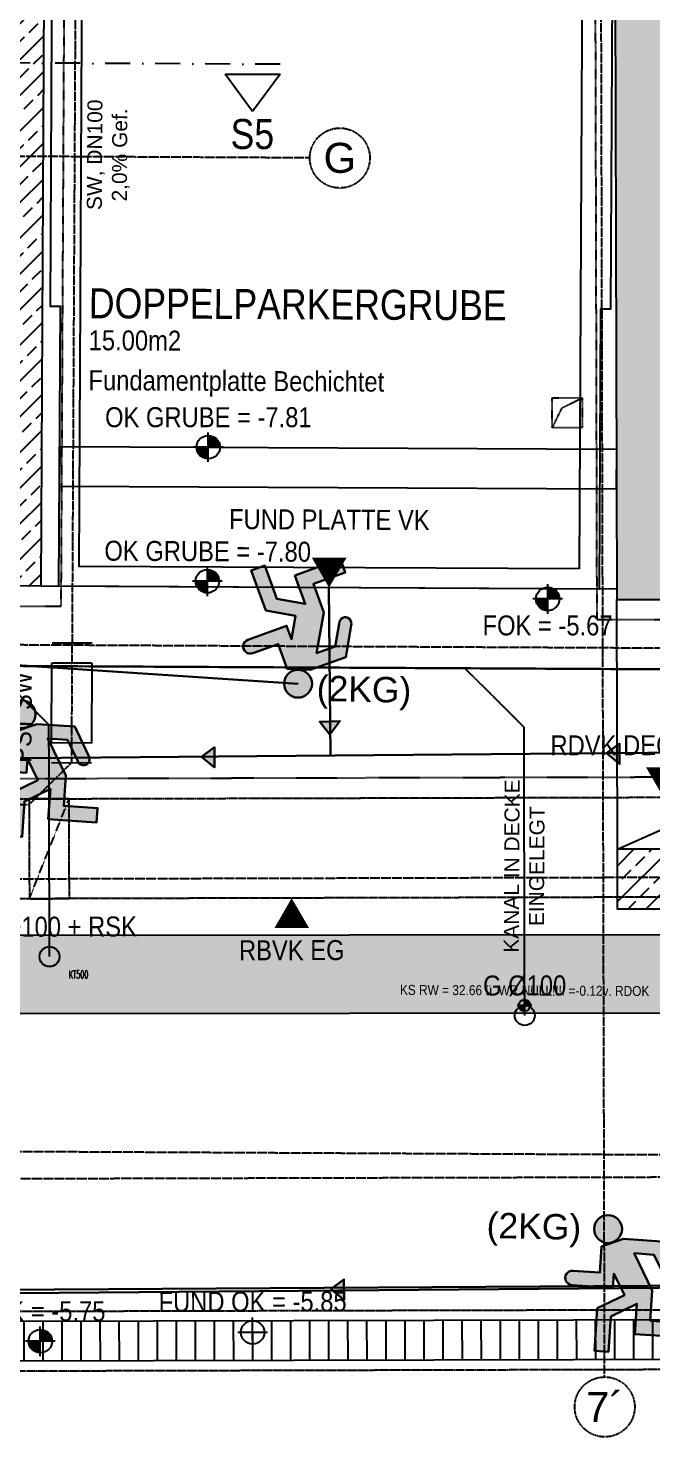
# Model space of a CAD drawing. Header units: millimetres. Extents: x -22184 to 119634, y -59962 to 51543.
# Drawn here: x 7557 to 10674, y -1063 to 6009 of the extents above; entities that cross this region are included whole.
import ezdxf
from ezdxf.enums import TextEntityAlignment as Align

# ---------------------------------------------------------------- set-up
doc = ezdxf.new("R2010")
doc.units = ezdxf.units.MM
for name, pattern in [('DASHDOT', [1, 0.5, -0.25, 0, -0.25]), ('HIDDEN', [0.375, 0.25, -0.125]), ('HIDDEN2', [0.1875, 0.125, -0.0625]), ('STRICHPUNKT', [1, 0.5, -0.25, 0, -0.25]), ('STRICHPUNKTX2', [2, 1, -0.5, 0, -0.5])]:
    doc.linetypes.add(name, pattern=pattern)
for name, color, linetype in [('00-TXT---------M0', 8, 'Continuous'), ('01-SCH-G00-Lkg-M0', 8, 'STRICHPUNKTX2'), ('01-SYM-G00-Lkg-M0', 8, 'Continuous'), ('01-TXT---------M0', 1, 'Continuous'), ('01-TXT---------PP', 1, 'Continuous'), ('01-TXT-G00-LKG-M0', 1, 'Continuous'), ('02-ANS-G00-LKG-M0', 8, 'Continuous'), ('02-ANS-G00-Lkg-Rigol', 8, 'Continuous'), ('02-AXO-G00-Lkg-M0', 8, 'STRICHPUNKT'), ('02-DIM-G00-LKG-ROHBAU', 8, 'Continuous'), ('02-FIL-G00-Lkg-STB', 8, 'Continuous'), ('02-HID-G00-LKG-M0', 8, 'HIDDEN2'), ('02-PKW-G00-LKG-M0', 8, 'Continuous'), ('02-TWA-G00-LKG-M0', 4, 'Continuous'), ('03-HID-G00-LKG-M0', 8, 'HIDDEN2'), ('03-SYM-G00-Lkg-M0', 8, 'Continuous'), ('07-ANS-G00-Lkg-M0', 8, 'Continuous'), ('07-RWK-G00-LKG-M0', 150, 'HIDDEN'), ('07-RWK-G00-LKG-TXT', 150, 'Continuous'), ('07-SWK-G00-Lkg-M0', 34, 'STRICHPUNKT'), ('07-SWK-G00-Lkg-TXT', 34, 'Continuous'), ('07-SYM-G00-LKG-M0', 8, 'Continuous'), ('07-TXT---------M0', 8, 'Continuous')]:
    doc.layers.add(name, color=color, linetype=linetype)
doc.layers.add('07_SYM-G00-LKG-HLP', color=6, linetype='Continuous', plot=False)
doc.layers.add('E_KABELTASSE', color=150, linetype='Continuous', true_color=0x007af5)
doc.styles.add('ARIAL', font='arial.ttf', dxfattribs={"width": 0.85})
doc.styles.add('ET_LEGENDE - Wohnung$0$ROMANS', font='romans.shx', dxfattribs={"width": 0.6})
doc.styles.get("Standard").update_dxf_attribs({"font": 'arial.ttf'})
doc.dimstyles.new('pp chromy&schneider', dxfattribs={"dimscale": 0.005, "dimtxt": 25, "dimasz": 10, "dimexe": 0, "dimexo": 0, "dimgap": 5, "dimtad": 1, "dimdec": 1, "dimlfac": 100, "dimrnd": 0.1, "dimzin": 9, "dimdsep": 46, "dimtxsty": 'ARIAL', "dimblk": 'c&s kote', "dimcen": 0, "dimse1": 1, "dimse2": 1, "dimclrd": 8, "dimclrt": 8, "dimadec": 0, "dimazin": 0, "dimtfac": 0.75, "dimtdec": 1, "dimtix": 1, "dimtmove": 2, "dimatfit": 0, "dimldrblk": 'NONE', "dimfxl": 1, "dimtolj": 1, "dimlwd": -1, "dimarcsym": 0})
pattern_1 = [(44.70755, (-35675.08, -41544.72), (-89.34302, 90.25976), []), (44.70755, (-35585.27, -41545.18), (-89.34302, 90.25976), [63.5, -31.75])]

# ---------------------------------------------------------------- blocks, each defined once
blk = doc.blocks.new('*U116')
h = blk.add_hatch()
h.set_pattern_fill('DASH', color=256, scale=15, style=0)
h.set_pattern_definition([(0, (17783.196, 0), (47.625, 47.625), [47.625, -47.625])])
h.paths.add_polyline_path([(18783.2, 250), (0, 250), (0, -250), (18783.2, -250)])
blk.add_lwpolyline([(18783.2, 250), (0, 250), (0, -250), (18783.2, -250)], close=True)
at = {"insert": (5250, 0), "char_height": 50, "width": 570.095, "attachment_point": 4, "style": 'ET_LEGENDE - Wohnung$0$ROMANS'}
blk.add_mtext('KT500', dxfattribs=at)
at = {"style": 'ET_LEGENDE - Wohnung$0$ROMANS', "width": 0.6, "flags": 1}
for tag, p in [('RAUMBUCHNUMMER', (500, -550)), ('ANLAGE', (500, -700))]:
    blk.add_attdef(tag, text='', height=100, dxfattribs=at).set_placement(p, align=Align.MIDDLE)
for tag, p in [('TEILANLAGE_NR', (500, -850)), ('KOMPONENTE', (500, -1000)), ('KOMPONENTE_NR', (500, -1150)), ('BEZEICHNUNG', (500, -1300)), ('TYP', (500, -1450)), ('HERSTELLER', (500, -1600)), ('MODEL', (500, -1750)), ('LEISTUNG_MAX', (500, -1900)), ('SPEZIFISCH_1', (500, -2050)), ('SPEZIFISCH_2', (500, -2200)), ('SPEZIFISCH_3', (500, -2350)), ('SPEZIFISCH_4', (500, -2500)), ('SPEZIFISCH_5', (500, -2650)), ('GEWERKE_CODE', (500, -2800)), ('LV_POS', (500, -2950)), ('ZAEHLER', (500, -3100)), ('PLATZHALTER_1', (500, -3250)), ('PLATZHALTER_2', (500, -3400)), ('PLATZHALTER_3', (500, -3550)), ('JOBLISTE_VDMA', (500, -3700)), ('ET_SPEZIFISCH_1', (500, -3850)), ('ET_SPEZIFISCH_2', (500, -4000)), ('ET_SPEZIFISCH_3', (500, -4150)), ('ET_SPEZIFISCH_4', (500, -4300)), ('ET_SPEZIFISCH_5', (500, -4450)), ('ET_SPEZIFISCH_6', (500, -4600)), ('ET_SPEZIFISCH_7', (500, -4750))]:
    blk.add_attdef(tag, text='', height=100, dxfattribs=at).set_placement(p, align=Align.MIDDLE_CENTER)
blk = doc.blocks.new('01-SQM')
at = {"layer": '01-TXT---------M0', "color": 1, "style": 'ARIAL', "width": 0.85}
blk.add_attdef('ROOM', (0, 0), '', height=0.15, dxfattribs=at)
blk.add_attdef('AREA', text='', height=0.1, dxfattribs=at).set_placement((0, -0.06), align=Align.TOP_LEFT)
at = {"layer": '01-TXT---------PP', "color": 1, "style": 'ARIAL', "width": 0.85}
blk.add_attdef('NR', text='', height=0.15, dxfattribs=at).set_placement((-0.1173, 0), align=Align.RIGHT)
blk.add_attdef('FLOOR', text='', height=0.1, dxfattribs=at).set_placement((0, -0.26), align=Align.TOP_LEFT)
blk = doc.blocks.new('schnittführung')
at = {"color": 4, "linetype": 'DASHDOT', "ltscale": 0.25}
blk.add_line((0.2375, -0.1378), (0.2375, 1.6622), dxfattribs=at)
blk.add_line((0.2375, -0.1378), (0.2375, 1.6622), dxfattribs=at)
blk.add_line((0.2375, -0.1378), (0.2375, 1.6622), dxfattribs=at)
at = {"color": 4}
blk.add_lwpolyline([(0.1875, 0.1378), (0.1875, -0.1378), (0, 0)], close=True, dxfattribs=at)
at = {"layer": '07-TXT---------M0', "color": 9, "style": 'ARIAL', "text_generation_flag": 6, "width": 0.85}
blk.add_attdef('SCHNITT', text='', height=0.15, rotation=270, dxfattribs=at).set_placement((-0.0373, 0), align=Align.CENTER)
blk = doc.blocks.new('03-rar')
blk.add_circle((0, 0), 0.05)
at = {"layer": '01-TXT---------M0', "color": 8, "style": 'ARIAL', "width": 0.85}
blk.add_attdef('RR', text='', height=0.1, dxfattribs=at).set_placement((0, 0.1), align=Align.CENTER)
blk = doc.blocks.new('01-HK1')
for p, q in [((-0.0005, -0.0742), (-0.0005, 0.0742)), ((0.0737, 0), (-0.0747, 0))]:
    blk.add_line(p, q)
blk.add_circle((-0.0005, 0), 0.0586)
for points in [[(-0.0005, 0.0586), (0.0409, 0.0414), (-0.0005, 0)], [(-0.0005, 0), (0.0581, 0), (0.0409, 0.0414)], [(-0.0591, 0), (-0.0419, -0.0414), (-0.0005, 0)], [(-0.0419, -0.0414), (-0.0005, -0.0586), (-0.0005, 0)]]:
    blk.add_solid(points)
at = {"layer": '01-TXT---------M0', "color": 8, "style": 'ARIAL', "width": 0.85}
blk.add_attdef('HEIGHT', text='', height=0.1, dxfattribs=at).set_placement((0, 0.2), align=Align.TOP_CENTER)
blk = doc.blocks.new('03-PST')
for p, q in [((0, -0.1), (0, 0.1)), ((0.1, -0.1), (0.1, 0.1)), ((0.1, 0.1), (0.5, 0.1)), ((0.5, -0.1), (0.5, 0.1)), ((0.6, -0.1), (0.6, 0.1)), ((0.5, -0.1), (0.1, -0.1))]:
    blk.add_line(p, q)
at = {"layer": '01-TXT---------M0', "color": 8, "style": 'ARIAL', "width": 0.85}
blk.add_attdef('KS', text='', height=0.1, dxfattribs=at).set_placement((0, 0.3), align=Align.TOP_LEFT)
blk = doc.blocks.new('01-hk4')
blk.add_lwpolyline([(0, 0, 0, 0.270625, 0), (0, 0.234375, 0.270625, 0.270625, 0)], format="xyseb")
at = {"layer": '00-TXT---------M0', "color": 8, "style": 'ARIAL', "width": 0.85}
blk.add_attdef('HEIGHT', text='', height=0.1, dxfattribs=at).set_placement((0, 0.35), align=Align.CENTER)
blk = doc.blocks.new('07_Doppelparker_1_250x500')
blk.add_lwpolyline([(5.2, -1.35), (4.9, -1.35), (4.9, -1.4), (1.4, -1.4), (1.4, -1.35), (0, -1.35), (0, 1.35), (1.4, 1.35), (1.4, 1.4), (4.9, 1.4), (4.9, 1.35), (5.2, 1.35), (5.2, -1.35)])
blk.add_lwpolyline([(0.1, -1.25), (0.1, 1.25), (5.1, 1.25), (5.1, -1.25)], close=True)
blk = doc.blocks.new('01-HK2')
for p, q in [((0, -0.098), (0, 0.098)), ((0.098, 0), (-0.098, 0))]:
    blk.add_line(p, q)
blk.add_circle((0, 0), 0.0773)
at = {"layer": '01-TXT---------M0', "color": 8, "style": 'ARIAL', "width": 0.85}
blk.add_attdef('HEIGHT', text='', height=0.1, rotation=360, dxfattribs=at).set_placement((0, 0.132), align=Align.BOTTOM_CENTER)
blk = doc.blocks.new('c&s kote')
at = {"color": 8}
for p, q in [((0, -2), (0, 2)), ((0, 2), (0, -2)), ((-2, 0), (2, 0)), ((2, 0), (-2, 0))]:
    blk.add_line(p, q, dxfattribs=at)
blk.add_circle((0, 0), 0.5, dxfattribs=at)
blk = doc.blocks.new('*D364')
at = {"layer": '02-DIM-G00-LKG-ROHBAU', "color": 8, "transparency": 16777216}
blk.add_arc((7649.3, 8467.2), 357.8, 269.71556, 359.69954, dxfattribs=at)
at = {"layer": 'Defpoints', "color": 0, "transparency": 16777216}
for p in [(7649.3, 8467.2), (7649.3, 8467.2), (10486, 8452.7), (7826.6, 8156.5), (7622.5, 3217.3)]:
    blk.add_point(p, dxfattribs=at)
at = {"layer": '02-DIM-G00-LKG-ROHBAU', "color": 8, "transparency": 16777216, "xscale": 0.05, "yscale": 0.05, "zscale": 0.05}
for p, rotation in [((8007, 8465.4), 89.7035461936758), ((7647.4, 8109.4), 179.7115546941695)]:
    blk.add_blockref('c&s kote', p, dxfattribs=dict(at, rotation=rotation))
at = {"layer": '02-DIM-G00-LKG-ROHBAU', "color": 8, "transparency": 16777216, "insert": (7900.9, 8213), "char_height": 0.125, "attachment_point": 5, "rotation": 44.70755, "style": 'ARIAL'}
blk.add_mtext('\\A1;90.0°', dxfattribs=at)
blk = doc.blocks.new('_None')
blk = doc.blocks.new('Fluchtwegpfeil')
at = {"lineweight": 30}
h = blk.add_hatch(color=100, dxfattribs=at)
h.dxf.hatch_style = 1
h.paths.add_polyline_path([(178497.6, 33031), (178497.6, 32977.4), (178562.6, 32977.4), (178563.3, 32977.9)])
h.paths.add_polyline_path([(178562.6, 32977.4), (178497.6, 32977.4), (178497.6, 32929.8)])
at = {"color": 100, "lineweight": 30}
blk.add_lwpolyline([(178563.3, 32977.9), (178497.6, 33031), (178497.6, 32929.8), (178563.3, 32977.9)], dxfattribs=at)
blk = doc.blocks.new('9809550')
at = {"color": 18, "lineweight": 30, "true_color": 0x000000}
for points in [[(423921.7, 99168.8), (423956.8, 99168.8), (423956.8, 99202.9), (423984.5, 99214.5), (424033.7, 99214.5), (424053.8, 99178.3)], [(424040.2, 99170.9), (424025.2, 99196.7), (423999.7, 99196.8), (424026.2, 99150.3), (424026.2, 99110.9), (424070.2, 99110.9), (424070.2, 99092.3), (424007.5, 99092.3), (424007.5, 99131.7), (423975, 99113.1), (423975, 99067), (423956.5, 99067), (423956.5, 99122.4), (423990.5, 99141.9), (423975.1, 99168.8), (423975.1, 99150.2), (423921.7, 99150.3)]]:
    blk.add_lwpolyline(points, dxfattribs=at)
blk.add_circle((423963.6, 99225.9), 18.1, dxfattribs=at)
for centre, radius, start, end in [((423921.7, 99159.5), 9.27, 89.9849, 270.0151), ((424047.8, 99173.1), 7.96, 195.7299, 41.4005)]:
    blk.add_arc(centre, radius, start, end, dxfattribs=at)
blk = doc.blocks.new('750298750')
h = blk.add_hatch(color=3)
h.paths.add_polyline_path([(426943.6, 99576.9), (426968.1, 99576.8), (426982.5, 99552, 1.25347), (426995.6, 99559.2), (426976.3, 99594), (426929, 99594), (426902.3, 99582.8), (426902.3, 99550), (426868.6, 99550, 1), (426868.6, 99532.2), (426919.9, 99532.1), (426919.9, 99550), (426934.8, 99524.1), (426902.1, 99505.4), (426902.1, 99452.1), (426919.8, 99452.1), (426919.8, 99496.4), (426951.1, 99514.3), (426951.1, 99476.4), (427011.4, 99476.4), (427011.4, 99494.3), (426969.1, 99494.3), (426969.1, 99532.2)])
h.paths.add_polyline_path([(426891.5, 99604.9, 1), (426926.3, 99604.9, 1)])
at = {"xscale": 0.9619413167778113, "yscale": 0.9619413167778113, "zscale": 0.9619413167778113}
blk.add_blockref('9809550', (19080.8, 4155.4), dxfattribs=at)

msp = doc.modelspace()

# ---------------------------------------------------------------- hatches: boundary and pattern name
at = {"layer": '02-ANS-G00-Lkg-Rigol'}
h = msp.add_hatch(dxfattribs=at)
h.set_pattern_fill('ANSI31', color=256, scale=30, angle=152.04654196, style=0)
h.set_pattern_definition([(90.1423, (9899.91, 6559.28), (-95.2497, -0.2366), [])])
h.paths.add_polyline_path([(13083.0873, -446.7751), (13083.5841, -646.7745), (6083.6081, -664.1602), (6083.1114, -464.1608)])
at = {"layer": '02-FIL-G00-Lkg-STB'}
h = msp.add_hatch(dxfattribs=at)
h.set_pattern_fill('ANSI33', color=256, scale=20, angle=107.04654196, style=0)
h.set_pattern_definition(pattern_1)
h.paths.add_polyline_path([(10727.7567, 11761.3483), (10477.7532, 11760.7274), (10485.3503, 8702.729), (7650.5353, 8717.1986), (7649.2593, 8467.2018), (10485.9714, 8452.7225), (10499.1434, 3150.7158), (16179.1245, 3164.8231), (16178.5035, 3414.8605), (10748.5196, 3401.3741)])
h = msp.add_hatch(dxfattribs=at)
h.set_pattern_fill('ANSI33', color=256, scale=20, angle=107.04654196, style=0)
h.set_pattern_definition(pattern_1)
h.paths.add_polyline_path([(2478.7695, 10343.6175), (2477.4935, 10093.6207), (7407.4293, 10068.457), (7393.6479, 7368.4922), (7392.6271, 7168.4948), (7373.7416, 3468.543), (5648.0183, 3477.3516), (5656.9506, 5227.3288), (6132.6902, 5224.9005), (6133.9663, 5474.8972), (5453.8743, 5478.3686), (5456.7837, 6048.3612), (5206.787, 6049.6372), (5203.8776, 5479.6446), (5123.8786, 5480.053), (5122.6026, 5230.0562), (5406.9538, 5228.6048), (5398.0215, 3478.6276), (5318.0226, 3479.0359), (5316.7465, 3229.0392), (7622.4623, 3217.2702), (7649.2593, 8467.2018), (7650.5353, 8717.1986), (7658.7021, 10317.1777)])
h = msp.add_hatch(dxfattribs=at)
h.set_pattern_fill('ANSI33', color=256, scale=20, angle=107.04654196, style=0)
h.set_pattern_definition([(45, (-38841.88, -63870.26), (-89.80256, 89.80256), []), (45, (-38752.08, -63870.26), (-89.80256, 89.80256), [63.5, -31.75])])
h.paths.add_polyline_path([(16152.2289, 1914.8763), (10502.2507, 1900.9405), (10502.9961, 1600.8313), (16152.9741, 1614.8291)])

# ---------------------------------------------------------------- linework, layer by layer
at = {"color": 3, "lineweight": 30}
msp.add_lwpolyline([(9060.7384, 3209.9289), (9067.9978, 2369.658)], dxfattribs=at)
at = {"color": 4, "lineweight": 30}
msp.add_lwpolyline([(8906.0463, 2729.6058), (4842.8637, 2998.1832)], dxfattribs=at)
at = {"color": 102, "lineweight": 30, "true_color": 0x21de37}
for points in [[(19242.9218, 2457.5619), (4793.3812, 2332.7284), (4798.7816, 2953.1207)], [(19554.3114, 2211.1384), (19500.7799, -220.5644), (4911.4885, -341.7417)]]:
    msp.add_lwpolyline(points, dxfattribs=at)
at = {"color": 2, "lineweight": 30}
for points in [[(10502.9961, 1600.8195), (16182.974, 1614.9036), (13342.9851, 1607.8674), (13358.7524, -2928.4428)], [(13349.5284, -266.1127), (4989.9869, -317.9707)]]:
    msp.add_lwpolyline(points, dxfattribs=at)
at = {"layer": '02-ANS-G00-LKG-M0'}
msp.add_lwpolyline([(10499.0145, 3202.5899), (7622.4623, 3217.2702)], dxfattribs=at)
at = {"layer": '02-ANS-G00-Lkg-Rigol'}
msp.add_lwpolyline([(13083.0873, -446.7751), (13083.5841, -646.7745), (6083.6081, -664.1602), (6083.1114, -464.1608)], close=True, dxfattribs=at)
at = {"layer": '02-AXO-G00-Lkg-M0'}
for points in [[(10438.8037, -739.4079), (10396.0844, 16460.5391)], [(8964.9184, 5360.446), (-13134.7937, 5473.2487)], [(4891.5708, 1746.8222), (31411.764, 1812.6901), (31411.764, 1812.6901)], [(20053.7112, 323.781), (-13160.2126, 493.3135)], [(4895.2963, 246.8269), (31415.4895, 312.6947), (31415.4895, 312.6947)]]:
    msp.add_lwpolyline(points, dxfattribs=at)
for centre in [(9114.9164, 5359.6804), (10439.1762, -889.4074)]:
    msp.add_circle(centre, 150, dxfattribs=at)
at = {"layer": '02-DIM-G00-LKG-ROHBAU'}
msp.add_lwpolyline([(7714.329, 3916.8123), (10497.2754, 3902.6079), (10496.2546, 3702.6105), (7713.3081, 3716.8149)], close=True, dxfattribs=at)
at = {"layer": '02-HID-G00-LKG-M0', "color": 4}
msp.add_line((28834.4791, 1706.2473), (3534.2758, 1643.5669), dxfattribs=at)
at = {"layer": '02-HID-G00-LKG-M0', "ltscale": 0.5}
msp.add_lwpolyline([(28091.7352, 6154.4577), (28098.2174, 3544.4656), (22698.246, 3531.0541), (22699.3637, 3081.0453), (28250.5093, 3094.8047), (28246.2989, 2394.8194), (22701.1156, 2381.0469), (22701.3391, 2291.0577), (3636.4515, 2243.7065), (3636.7375, 3137.6131), (7721.9506, 3116.7611), (7748.7476, 8366.6927), (10386.2182, 8353.2304), (10399.3921, 3050.4677), (16279.3726, 3065.0718), (16278.2548, 3515.1086), (10848.2716, 3501.6222), (10828.0048, 11661.597), (28077.9512, 11704.4405), (28090.6176, 6604.4557), (27740.6194, 6603.5864), (27741.737, 6153.5884), (28091.7352, 6154.4577)], dxfattribs=at)
at = {"layer": '02-HID-G00-LKG-M0'}
for points in [[(3538.0761, 2388.1069), (3536.4194, 2143.4577), (22801.5872, 2191.3063)], [(13053.7083, -696.8488), (6003.7326, -714.3587), (6002.9875, -414.3596), (13052.9632, -396.8498)]]:
    msp.add_lwpolyline(points, dxfattribs=at)
at = {"layer": '02-HID-G00-LKG-M0', "color": 4}
msp.add_lwpolyline([(7761.6092, 2153.9518), (7561.6098, 2153.455), (7562.8514, 1653.5708), (7762.8508, 1654.0675), (7761.6092, 2153.9518)], close=True, dxfattribs=at)
msp.add_lwpolyline([(7562.8514, 1653.5708), (7761.6092, 2153.9518)], dxfattribs=at)
at = {"layer": '02-PKW-G00-LKG-M0'}
msp.add_lwpolyline([(10499.1434, 3150.7159), (13324.134, 3157.7322), (13327.2382, 1907.9085), (10502.2474, 1900.9407)], close=True, dxfattribs=at)
msp.add_lwpolyline([(10502.2474, 1900.9407), (13324.134, 3157.732)], dxfattribs=at)
at = {"layer": '02-TWA-G00-LKG-M0'}
for p, q in [((7622.4623, 3217.2702), (7649.2593, 8467.2018)), ((10485.9714, 8452.7225), (10499.1434, 3150.7158)), ((10499.1434, 3150.7158), (16179.1245, 3164.8231))]:
    msp.add_line(p, q, dxfattribs=at)
msp.add_lwpolyline([(7622.4623, 3217.2702), (5316.7465, 3229.0392)], dxfattribs=at)
msp.add_lwpolyline([(10502.2507, 1900.9405), (16182.2288, 1914.9508), (16182.974, 1614.9036), (10502.9961, 1600.8313), (10502.2507, 1900.9405)], close=True, dxfattribs=at)
at = {"layer": '03-HID-G00-LKG-M0', "ltscale": 0.5}
msp.add_lwpolyline([(10327.0065, 4010.3291), (10177.007, 4009.9565), (10176.6344, 4159.9561), (10326.6339, 4160.3286)], close=True, dxfattribs=at)
msp.add_lwpolyline([(10177.007, 4009.9565), (10226.7584, 4110.0804), (10326.6339, 4160.3286)], dxfattribs=at)
at = {"layer": '07-ANS-G00-Lkg-M0'}
msp.add_lwpolyline([(9566.0146, 5573.6684, 0, 0, 0), (9564.7385, 5323.6716, 50, 0, 0), (9563.9729, 5173.6736, 0, 0, 0)], format="xyseb", dxfattribs=at)
at = {"layer": '07-RWK-G00-LKG-M0'}
msp.add_line((19544.3958, 2756.5262), (-2906.5309, 2871.0077), dxfattribs=at)
for points in [[(7663.5716, 1363.7058), (7660.6882, 2524.6688), (7365.3158, 2818.5776)], [(10039.2975, 1069.6055), (10035.714, 2512.4103), (9740.2046, 2806.4555)]]:
    msp.add_lwpolyline(points, dxfattribs=at)
at = {"layer": '07-SWK-G00-Lkg-M0'}
for p, q in [((7797.9808, 7229.0577), (7772.9947, 2333.9083)), ((7772.9947, 2333.9083), (7559.7827, 2122.8618))]:
    msp.add_line(p, q, dxfattribs=at)
for points in [[(16184.8338, 2879.0753), (-3493.8972, 2979.2931)], [(7559.7827, 2122.8618), (7259.7866, 2124.393)]]:
    msp.add_lwpolyline(points, dxfattribs=at)
at = {"layer": '07-SWK-G00-Lkg-TXT'}
msp.add_lwpolyline([(8109.2079, 5524.943, 0, 0, 0), (8107.6767, 5224.9469, 50, 0, 0), (8106.911, 5074.9489, 0, 0, 0)], format="xyseb", dxfattribs=at)
at = {"layer": '07_SYM-G00-LKG-HLP'}
msp.add_lwpolyline([(-6074.4281, 2007.166), (-6074.4282, 2007.166), (-3598.925, 1994.5304), (-3598.925, 1994.5304), (-3297.3976, 2292.9953), (-3296.4172, 2485.0814), (-2906.5309, 2871.0077), (17647.6115, 2766.0941), (18336.816, 2080.3046), (18338.857, 1080.937)], dxfattribs=at)

# ---------------------------------------------------------------- block references
at = {"color": 102, "lineweight": 30, "true_color": 0x21de37}
for p, xscale, yscale, zscale, rotation in [((-1735503.9087, -202916.4498), -4.006823643639401, 4.006823643639402, 4.006823643639402, 199.8565939073973), ((-1726003.1848, -280517.7754), 4.006823643639401, 4.006823643639401, 4.006823643639401, 356.141742750759), ((-1723070.7056, -283093.989), 4.006823643639401, 4.006823643639401, 4.006823643639401, 356.141742750759)]:
    msp.add_blockref('750298750', p, dxfattribs=dict(at, xscale=xscale, yscale=yscale, zscale=zscale, rotation=rotation))
at = {"color": 100, "lineweight": 30}
for p, rotation in [((-30343.6396, 179730.2328), 272.070675788674), ((186802.7255, 36320.7517), 180.3145876417571), ((188827.2926, 36339.0193), 180.3145876417571), ((187449.567, 33657.809), 180.3145876417571)]:
    msp.add_blockref('Fluchtwegpfeil', p, dxfattribs=dict(at, rotation=rotation))
at = {"layer": '01-SCH-G00-Lkg-M0'}
ref = msp.add_blockref('schnittführung', (8678.1723, 5592.0071), dxfattribs=dict(at, xscale=1000, yscale=1000, zscale=1000, rotation=89.70755000978932))
ref.add_attrib('SCHNITT', 'S5', dxfattribs={"layer": '07-TXT---------M0', "color": 9, "height": 150, "rotation": 359.70755001, "style": 'ARIAL', "width": 0.85}).set_placement((8677.9822, 5554.7483), align=Align.TOP_CENTER)
at = {"layer": '01-SYM-G00-Lkg-M0', "xscale": 1000, "yscale": 1000, "zscale": 1000}
for p, rotation, values in [((8457.5238, 3913.0188), 4.19829655594e-05, {'HEIGHT': 'OK GRUBE = -7.81'}), ((8453.4404, 3242.33), 359.7075499809378, {'HEIGHT': 'OK GRUBE = -7.80'}), ((7618.0949, -560.3487), 4.19680567952e-05, {'HEIGHT': 'FOK = -5.75'})]:
    msp.add_blockref('01-HK1', p, dxfattribs=dict(at, rotation=rotation)).add_auto_attribs(values)
at = {"layer": '01-SYM-G00-Lkg-M0'}
ref = msp.add_blockref('01-hk4', (9060.7384, 3209.9289), dxfattribs=dict(at, xscale=-640.0000004476773, yscale=640.0000004059359, zscale=640.0000004327276, rotation=359.7075500076489))
ref.add_attrib('HEIGHT', 'FUND PLATTE VK', dxfattribs={"layer": '00-TXT---------M0', "color": 8, "extrusion": (0, 0, -1), "height": 100, "rotation": 0.29244999, "style": 'ARIAL', "text_generation_flag": 2, "width": 0.85}).set_placement((-9062.0691, 3470.6469), align=Align.BOTTOM_CENTER)
ref = msp.add_blockref('01-HK1', (10154.834, 3153.8786), dxfattribs=dict(at, xscale=1000, yscale=1000, zscale=1000, rotation=4.19829655594e-05))
ref.add_attrib('HEIGHT', 'FOK = -5.67', dxfattribs={"layer": '01-TXT---------M0', "color": 8, "height": 100, "rotation": 0.00004198, "style": 'ARIAL', "width": 0.85}).set_placement((10153.3903, 3071.0548), align=Align.TOP_CENTER)
ref = msp.add_blockref('01-hk4', (10732.7493, 2161.3311), dxfattribs=dict(at, xscale=-640.0000004476773, yscale=640.0000004059359, zscale=640.0000004327276, rotation=0.1423043893277143))
ref.add_attrib('HEIGHT', 'RDVK DECKE Ü. KG', dxfattribs={"layer": '00-TXT---------M0', "color": 8, "extrusion": (0, 0, -1), "height": 100, "rotation": 359.85769561, "style": 'ARIAL', "text_generation_flag": 2, "width": 0.85}).set_placement((-10732.1018, 2422.0518), align=Align.MIDDLE_CENTER)
ref = msp.add_blockref('01-hk4', (8874.0763, 1656.7083), dxfattribs=dict(at, xscale=-640.0000004476776, yscale=640.0000004059359, zscale=640.0000004327276, rotation=180.1423044035199))
ref.add_attrib('HEIGHT', 'RBVK EG', dxfattribs={"layer": '00-TXT---------M0', "color": 8, "extrusion": (0, 0, -1), "height": 100, "rotation": 179.85769559, "style": 'ARIAL', "text_generation_flag": 4, "width": 0.85}).set_placement((-8874.7239, 1395.9877), align=Align.MIDDLE_CENTER)
ref = msp.add_blockref('01-HK2', (8679.2308, -516.3068), dxfattribs=dict(at, xscale=757.5757580624575, yscale=757.5757580613007, zscale=757.5757580681662, rotation=0.1423044112867144))
ref.add_attrib('HEIGHT', 'FUND OK = -5.85', dxfattribs={"layer": '01-TXT---------M0', "color": 8, "height": 100, "rotation": 0.14230441, "style": 'ARIAL', "width": 0.85}).set_placement((8679.0465, -442.0883), align=Align.BOTTOM_CENTER)
at = {"layer": '01-TXT-G00-LKG-M0', "xscale": 1000, "yscale": 1000, "zscale": 1000, "rotation": 359.7075500166005}
msp.add_blockref('01-SQM', (7859.9694, 4558.2652), dxfattribs=at).add_auto_attribs({'ROOM': 'DOPPELPARKERGRUBE', 'AREA': '15.00m2', 'FLOOR': 'Fundamentplatte Bechichtet'})
at = {"layer": '02-PKW-G00-LKG-M0', "xscale": 1000, "yscale": 1000, "zscale": 1000, "rotation": 89.70755000233204}
msp.add_blockref('07_Doppelparker_1_250x500', (9060.7384, 3209.9289), dxfattribs=at)
at = {"layer": '03-SYM-G00-Lkg-M0', "xscale": 1000, "yscale": 1000, "zscale": 1000, "rotation": 0.1423044113740877}
for p, values in [((7663.5716, 1363.7058), {'RR': 'RR %%c100 + RSK'}), ((10039.2975, 1069.6055), {'RR': 'G %%c100'})]:
    msp.add_blockref('03-rar', p, dxfattribs=at).add_auto_attribs(values)
at = {"layer": '07-SYM-G00-LKG-M0', "xscale": 1000, "yscale": 1000, "zscale": 1000, "rotation": 89.70755000320614}
msp.add_blockref('03-PST', (7772.987, 2332.3907), dxfattribs=at).add_auto_attribs({'KS': 'PST SW'})
at = {"layer": '07_SYM-G00-LKG-HLP', "xscale": 500.0000000000001, "yscale": 500.0000000000001, "zscale": 500.0000000000001, "rotation": 359.707550017359}
msp.add_blockref('01-HK1', (10038.4086, 1119.6033), dxfattribs=at).add_auto_attribs({'HEIGHT': 'KS RW = 32.66 ü. WR.NULL!!!! =-0.12v. RDOK'})
at = {"layer": 'E_KABELTASSE', "xscale": 0.7815528383329629, "yscale": 0.7815528383329629, "zscale": 0.7815528383329629, "rotation": 0.055014293593631}
msp.add_blockref('*U116', (3656.8517, 1270.6724), dxfattribs=at)

# ---------------------------------------------------------------- texts
at = {"color": 3, "lineweight": 30, "char_height": 126.96738, "attachment_point": 1, "rotation": 358.73889307}
for insert in [(9000.865, 2770.6622), (9850.3325, 83.3545)]:
    msp.add_mtext_dynamic_manual_height_columns('(2KG)', width=26879.974359, gutter_width=634.8369, heights=[0], dxfattribs=dict(at, insert=insert))
at = {"layer": '02-AXO-G00-Lkg-M0', "char_height": 150, "width": 246.7, "attachment_point": 5}
for s, insert, rotation in [('{\\fArial|b0|i0|c0|p34;G}', (9114.9164, 5359.6804), 359.70755), ('{\\fArial|b0|i0|c0|p34;7´}', (10439.1762, -889.4074), 0.14235)]:
    msp.add_mtext(s, dxfattribs=dict(at, insert=insert, rotation=rotation))
at = {"layer": '07-RWK-G00-LKG-TXT', "insert": (10037.254, 1816.636), "char_height": 75, "width": 868.072852, "attachment_point": 5, "rotation": 89.66515}
msp.add_mtext('{\\fArial|b0|i0|c0|p34;KANAL IN DECKE EINGELEGT}', dxfattribs=at)
at = {"layer": '07-SWK-G00-Lkg-TXT', "insert": (7958.4442, 5375.7106), "char_height": 75, "width": 1943.45, "attachment_point": 5, "rotation": 89.66515}
msp.add_mtext('{\\fArial|b0|i0|c0|p34;SW, DN100\\P2,0% Gef.}', dxfattribs=at)

# ---------------------------------------------------------------- dimensions: what is measured, and where the dimension line sits
at = {"layer": '02-DIM-G00-LKG-ROHBAU'}
dim = msp.add_angular_dim_2l(base=(7826.5546, 8156.4653), line1=((7622.4624, 3217.2705), (7649.2593, 8467.2018)), line2=((7649.2593, 8467.2018), (10485.9714, 8452.7225)), dimstyle='pp chromy&schneider', override={"dimadec": 1}, dxfattribs=at)
dim.commit()
dim.dimension.update_dxf_attribs({"geometry": '*D364', "text_midpoint": (7900.8754, 8213.0039)})

doc.saveas('drawing.dxf')
